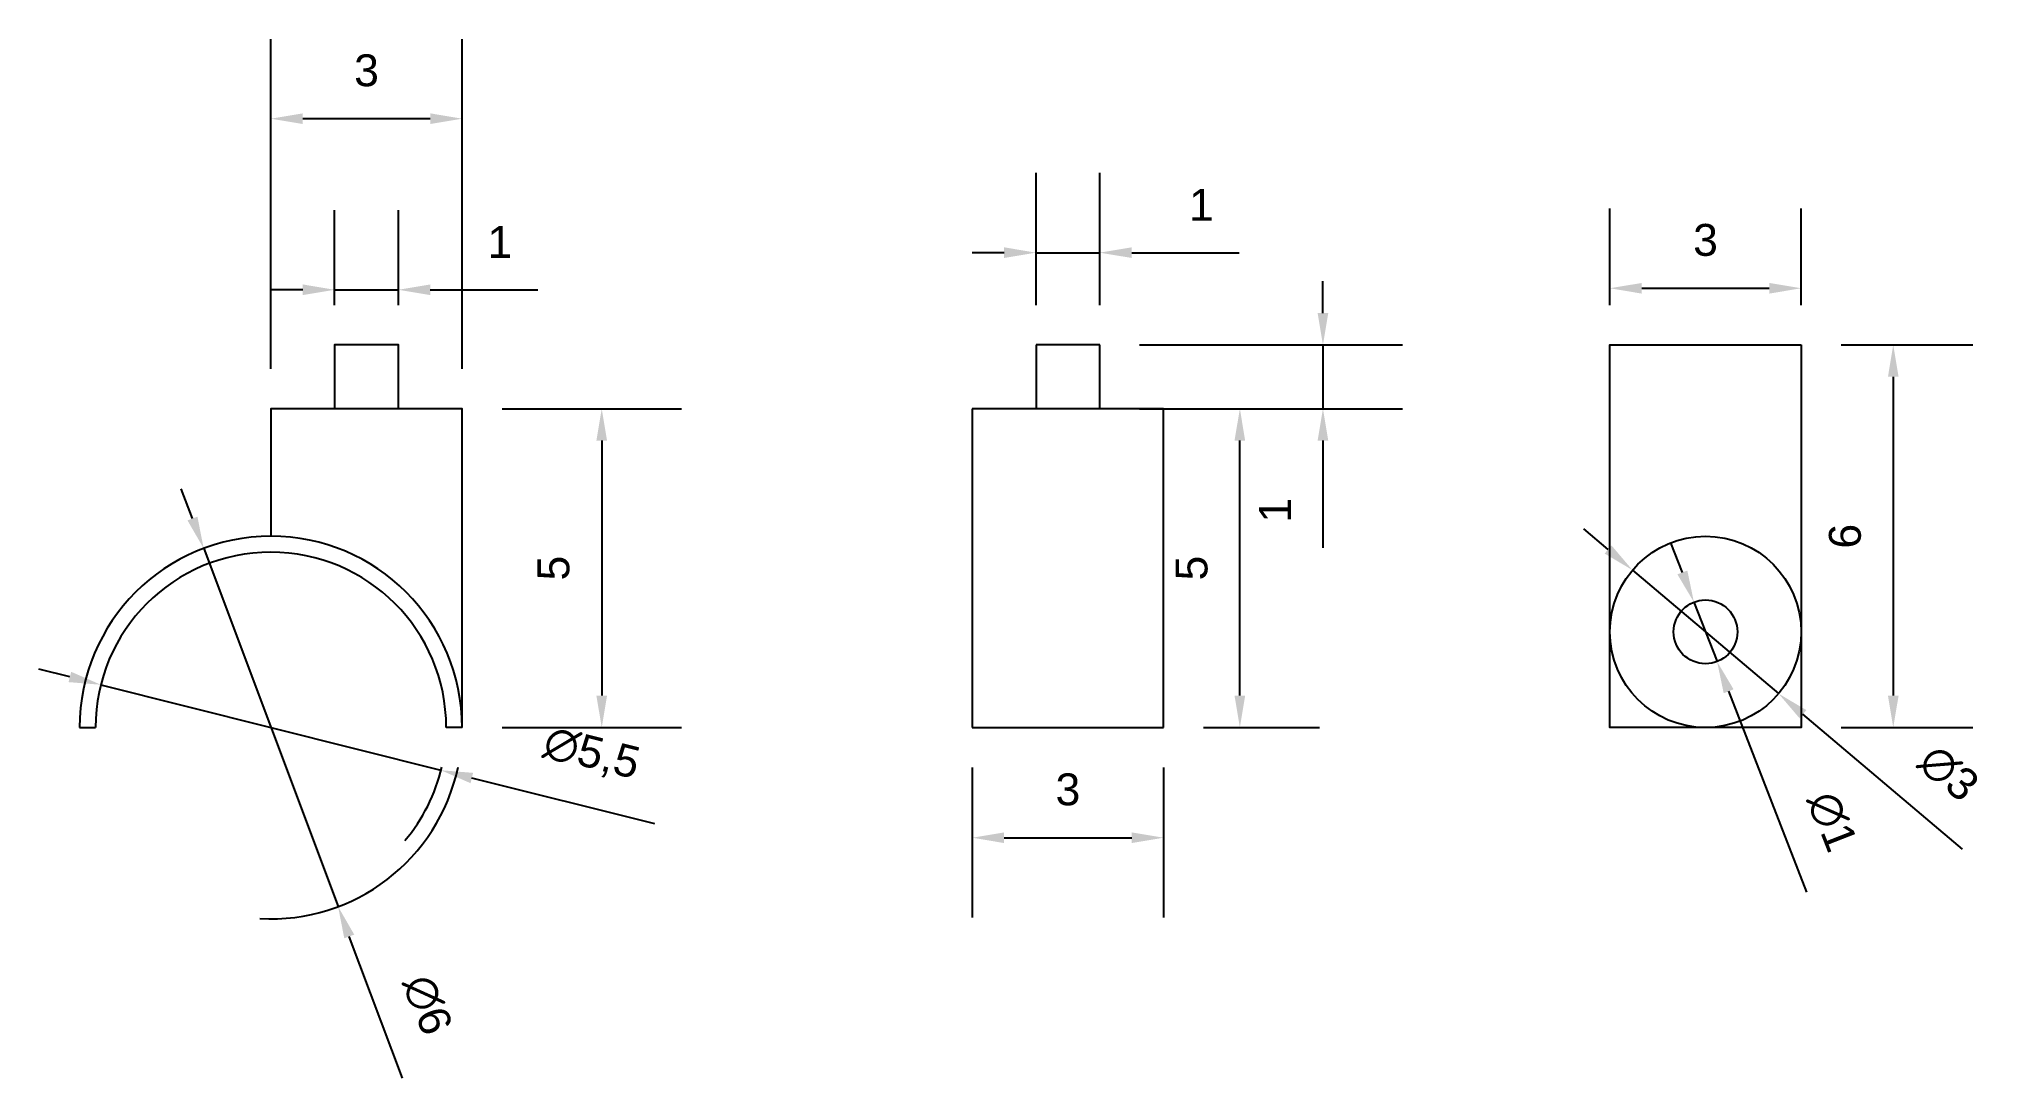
# Model space of a CAD drawing. Header units: millimetres. Extents: x 298.1 to 328.7, y 202.5 to 218.8.
import ezdxf

# ---------------------------------------------------------------- set-up
doc = ezdxf.new("R2010")
doc.units = ezdxf.units.MM
for name, color, linetype in [('cotari', 5, 'Continuous'), ('suport roti sectiune', 1, 'Continuous'), ('suport roti spate', 6, 'Continuous'), ('suport roti sus', 4, 'Continuous')]:
    doc.layers.add(name, color=color, linetype=linetype)
doc.styles.get("Standard").update_dxf_attribs({"font": 'arial.ttf'})
doc.dimstyles.new('ISO-25', dxfattribs={"dimtxt": 2.5, "dimasz": 2.5, "dimexe": 1.25, "dimexo": 0.625, "dimtad": 1, "dimtxsty": 'Standard', "dimcen": 2.5, "dimadec": 0, "dimazin": 0, "dimtfac": 1, "dimtmove": 0, "dimatfit": 3, "dimfxl": 1, "dimarcsym": 0})

# ---------------------------------------------------------------- blocks, each defined once
blk = doc.blocks.new('*D2')
at = {"layer": 'cotari', "color": 0, "lineweight": -2, "transparency": 16777216}
for p, q in [((305.358, 212.965), (308.172, 212.965)), ((306.922, 212.465), (306.922, 208.465)), ((305.358, 207.965), (308.172, 207.965))]:
    blk.add_line(p, q, dxfattribs=at)
at = {"layer": 'cotari', "color": 0, "transparency": 16777216}
for points in [[(306.838, 212.465), (307.005, 212.465), (306.922, 212.965)], [(306.838, 208.465), (307.005, 208.465), (306.922, 207.965)]]:
    blk.add_solid(points, dxfattribs=at)
at = {"layer": 'Defpoints', "color": 0, "transparency": 16777216}
for p in [(304.733, 212.965), (304.733, 207.965), (306.922, 207.965)]:
    blk.add_point(p, dxfattribs=at)
at = {"layer": 'cotari', "color": 0, "transparency": 16777216, "insert": (306.167, 210.465), "char_height": 0.5, "attachment_point": 5, "rotation": 90}
blk.add_mtext('5', dxfattribs=at)
blk = doc.blocks.new('*D3')
at = {"layer": 'cotari', "color": 0, "lineweight": -2, "transparency": 16777216}
for p, q in [((302.733, 214.59), (302.733, 216.08)), ((303.733, 214.59), (303.733, 216.08)), ((302.233, 214.83), (301.733, 214.83)), ((302.733, 214.83), (303.733, 214.83)), ((304.233, 214.83), (305.917, 214.83))]:
    blk.add_line(p, q, dxfattribs=at)
at = {"layer": 'cotari', "color": 0, "transparency": 16777216}
for points in [[(302.233, 214.914), (302.233, 214.747), (302.733, 214.83)], [(304.233, 214.914), (304.233, 214.747), (303.733, 214.83)]]:
    blk.add_solid(points, dxfattribs=at)
at = {"layer": 'Defpoints', "color": 0, "transparency": 16777216}
for p in [(303.733, 214.83), (302.733, 213.965), (303.733, 213.965)]:
    blk.add_point(p, dxfattribs=at)
at = {"layer": 'cotari', "color": 0, "transparency": 16777216, "insert": (305.325, 215.581), "char_height": 0.5, "attachment_point": 5}
blk.add_mtext('1', dxfattribs=at)
blk = doc.blocks.new('*D4')
at = {"layer": 'cotari', "color": 0, "lineweight": -2, "transparency": 16777216}
for p, q in [((301.733, 213.59), (301.733, 218.763)), ((304.733, 213.59), (304.733, 218.763)), ((304.233, 217.513), (302.233, 217.513))]:
    blk.add_line(p, q, dxfattribs=at)
at = {"layer": 'cotari', "color": 0, "transparency": 16777216}
for points in [[(302.233, 217.597), (302.233, 217.43), (301.733, 217.513)], [(304.233, 217.597), (304.233, 217.43), (304.733, 217.513)]]:
    blk.add_solid(points, dxfattribs=at)
at = {"layer": 'Defpoints', "color": 0, "transparency": 16777216}
for p in [(301.733, 217.513), (301.733, 212.965), (304.733, 212.965)]:
    blk.add_point(p, dxfattribs=at)
at = {"layer": 'cotari', "color": 0, "transparency": 16777216, "insert": (303.233, 218.269), "char_height": 0.5, "attachment_point": 5}
blk.add_mtext('3', dxfattribs=at)
blk = doc.blocks.new('*D5')
at = {"layer": 'cotari', "color": 0, "lineweight": -2, "transparency": 16777216}
for p, q in [((300.503, 211.242), (300.328, 211.71)), ((300.679, 210.774), (302.787, 205.157)), ((303.795, 202.468), (302.962, 204.689))]:
    blk.add_line(p, q, dxfattribs=at)
blk.add_arc((301.733, 207.965), 3, 266.6943, 348.0634, dxfattribs=at)
at = {"layer": 'cotari', "color": 0, "transparency": 16777216}
for points in [[(300.581, 211.272), (300.425, 211.213), (300.679, 210.774)], [(303.04, 204.718), (302.884, 204.659), (302.787, 205.157)]]:
    blk.add_solid(points, dxfattribs=at)
at = {"layer": 'Defpoints', "color": 0, "transparency": 16777216}
for p in [(300.679, 210.774), (302.787, 205.157)]:
    blk.add_point(p, dxfattribs=at)
at = {"layer": 'cotari', "color": 0, "transparency": 16777216, "insert": (304.187, 203.615), "char_height": 0.5, "attachment_point": 5, "rotation": 290.5675}
blk.add_mtext('∅6', dxfattribs=at)
blk = doc.blocks.new('*D6')
at = {"layer": 'cotari', "color": 0, "lineweight": -2, "transparency": 16777216}
for p, q in [((298.581, 208.758), (298.096, 208.88)), ((299.066, 208.636), (304.4, 207.295)), ((307.754, 206.452), (304.885, 207.173))]:
    blk.add_line(p, q, dxfattribs=at)
blk.add_arc((301.733, 207.965), 2.75, 319.847, 346.9782, dxfattribs=at)
at = {"layer": 'cotari', "color": 0, "transparency": 16777216}
for points in [[(298.601, 208.839), (298.56, 208.677), (299.066, 208.636)], [(304.905, 207.254), (304.864, 207.092), (304.4, 207.295)]]:
    blk.add_solid(points, dxfattribs=at)
at = {"layer": 'Defpoints', "color": 0, "transparency": 16777216}
for p in [(299.066, 208.636), (304.4, 207.295)]:
    blk.add_point(p, dxfattribs=at)
at = {"layer": 'cotari', "color": 0, "transparency": 16777216, "insert": (306.759, 207.536), "char_height": 0.5, "attachment_point": 5, "rotation": 345.8905}
blk.add_mtext('∅5,5', dxfattribs=at)
blk = doc.blocks.new('*D9')
at = {"layer": 'cotari', "color": 0, "lineweight": -2, "transparency": 16777216}
for p, q in [((312.733, 207.34), (312.733, 204.987)), ((315.733, 207.34), (315.733, 204.987)), ((313.233, 206.237), (315.233, 206.237))]:
    blk.add_line(p, q, dxfattribs=at)
at = {"layer": 'cotari', "color": 0, "transparency": 16777216}
for points in [[(313.233, 206.32), (313.233, 206.153), (312.733, 206.237)], [(315.233, 206.32), (315.233, 206.153), (315.733, 206.237)]]:
    blk.add_solid(points, dxfattribs=at)
at = {"layer": 'Defpoints', "color": 0, "transparency": 16777216}
for p in [(312.733, 207.965), (315.733, 207.965), (315.733, 206.237)]:
    blk.add_point(p, dxfattribs=at)
at = {"layer": 'cotari', "color": 0, "transparency": 16777216, "insert": (314.233, 206.992), "char_height": 0.5, "attachment_point": 5}
blk.add_mtext('3', dxfattribs=at)
blk = doc.blocks.new('*D10')
at = {"layer": 'cotari', "color": 0, "lineweight": -2, "transparency": 16777216}
for p, q in [((316.358, 212.965), (318.18, 212.965)), ((316.93, 208.465), (316.93, 212.465)), ((316.358, 207.965), (318.18, 207.965))]:
    blk.add_line(p, q, dxfattribs=at)
at = {"layer": 'cotari', "color": 0, "transparency": 16777216}
for points in [[(316.846, 212.465), (317.013, 212.465), (316.93, 212.965)], [(316.846, 208.465), (317.013, 208.465), (316.93, 207.965)]]:
    blk.add_solid(points, dxfattribs=at)
at = {"layer": 'Defpoints', "color": 0, "transparency": 16777216}
for p in [(315.733, 212.965), (316.93, 212.965), (315.733, 207.965)]:
    blk.add_point(p, dxfattribs=at)
at = {"layer": 'cotari', "color": 0, "transparency": 16777216, "insert": (316.175, 210.465), "char_height": 0.5, "attachment_point": 5, "rotation": 90}
blk.add_mtext('5', dxfattribs=at)
blk = doc.blocks.new('*D11')
at = {"layer": 'cotari', "color": 0, "lineweight": -2, "transparency": 16777216}
for p, q in [((313.733, 214.59), (313.733, 216.662)), ((314.733, 214.59), (314.733, 216.662)), ((313.233, 215.412), (312.733, 215.412)), ((313.733, 215.412), (314.733, 215.412)), ((315.233, 215.412), (316.917, 215.412))]:
    blk.add_line(p, q, dxfattribs=at)
at = {"layer": 'cotari', "color": 0, "transparency": 16777216}
for points in [[(313.233, 215.496), (313.233, 215.329), (313.733, 215.412)], [(315.233, 215.496), (315.233, 215.329), (314.733, 215.412)]]:
    blk.add_solid(points, dxfattribs=at)
at = {"layer": 'Defpoints', "color": 0, "transparency": 16777216}
for p in [(314.733, 215.412), (313.733, 213.965), (314.733, 213.965)]:
    blk.add_point(p, dxfattribs=at)
at = {"layer": 'cotari', "color": 0, "transparency": 16777216, "insert": (316.325, 216.163), "char_height": 0.5, "attachment_point": 5}
blk.add_mtext('1', dxfattribs=at)
blk = doc.blocks.new('*D12')
at = {"layer": 'cotari', "color": 0, "lineweight": -2, "transparency": 16777216}
for p, q in [((318.233, 214.465), (318.233, 214.965)), ((315.358, 213.965), (319.483, 213.965)), ((318.233, 213.965), (318.233, 212.965)), ((315.358, 212.965), (319.483, 212.965)), ((318.233, 212.465), (318.233, 210.781))]:
    blk.add_line(p, q, dxfattribs=at)
at = {"layer": 'cotari', "color": 0, "transparency": 16777216}
for points in [[(318.149, 214.465), (318.316, 214.465), (318.233, 213.965)], [(318.149, 212.465), (318.316, 212.465), (318.233, 212.965)]]:
    blk.add_solid(points, dxfattribs=at)
at = {"layer": 'Defpoints', "color": 0, "transparency": 16777216}
for p in [(314.733, 213.965), (314.733, 212.965), (318.233, 212.965)]:
    blk.add_point(p, dxfattribs=at)
at = {"layer": 'cotari', "color": 0, "transparency": 16777216, "insert": (317.482, 211.373), "char_height": 0.5, "attachment_point": 5, "rotation": 90}
blk.add_mtext('1', dxfattribs=at)
blk = doc.blocks.new('*D13')
at = {"layer": 'cotari', "color": 0, "lineweight": -2, "transparency": 16777216}
for p, q in [((322.733, 214.59), (322.733, 216.104)), ((325.733, 214.59), (325.733, 216.104)), ((323.233, 214.854), (325.233, 214.854))]:
    blk.add_line(p, q, dxfattribs=at)
at = {"layer": 'cotari', "color": 0, "transparency": 16777216}
for points in [[(323.233, 214.937), (323.233, 214.77), (322.733, 214.854)], [(325.233, 214.937), (325.233, 214.77), (325.733, 214.854)]]:
    blk.add_solid(points, dxfattribs=at)
at = {"layer": 'Defpoints', "color": 0, "transparency": 16777216}
for p in [(325.733, 214.854), (322.733, 213.965), (325.733, 213.965)]:
    blk.add_point(p, dxfattribs=at)
at = {"layer": 'cotari', "color": 0, "transparency": 16777216, "insert": (324.233, 215.609), "char_height": 0.5, "attachment_point": 5}
blk.add_mtext('3', dxfattribs=at)
blk = doc.blocks.new('*D14')
at = {"layer": 'cotari', "color": 0, "lineweight": -2, "transparency": 16777216}
for p, q in [((326.358, 213.965), (328.427, 213.965)), ((327.177, 213.465), (327.177, 208.465)), ((326.358, 207.965), (328.427, 207.965))]:
    blk.add_line(p, q, dxfattribs=at)
at = {"layer": 'cotari', "color": 0, "transparency": 16777216}
for points in [[(327.094, 213.465), (327.261, 213.465), (327.177, 213.965)], [(327.094, 208.465), (327.261, 208.465), (327.177, 207.965)]]:
    blk.add_solid(points, dxfattribs=at)
at = {"layer": 'Defpoints', "color": 0, "transparency": 16777216}
for p in [(325.733, 213.965), (325.733, 207.965), (327.177, 207.965)]:
    blk.add_point(p, dxfattribs=at)
at = {"layer": 'cotari', "color": 0, "transparency": 16777216, "insert": (326.422, 210.965), "char_height": 0.5, "attachment_point": 5, "rotation": 90}
blk.add_mtext('6', dxfattribs=at)
blk = doc.blocks.new('*D15')
at = {"layer": 'cotari', "color": 0, "lineweight": -2, "transparency": 16777216}
for p, q in [((322.705, 210.756), (322.323, 211.079)), ((323.087, 210.434), (325.378, 208.497)), ((328.265, 206.058), (325.76, 208.175))]:
    blk.add_line(p, q, dxfattribs=at)
at = {"layer": 'cotari', "color": 0, "transparency": 16777216}
for points in [[(322.759, 210.82), (322.651, 210.693), (323.087, 210.434)], [(325.814, 208.238), (325.707, 208.111), (325.378, 208.497)]]:
    blk.add_solid(points, dxfattribs=at)
at = {"layer": 'Defpoints', "color": 0, "transparency": 16777216}
for p in [(323.087, 210.434), (325.378, 208.497)]:
    blk.add_point(p, dxfattribs=at)
at = {"layer": 'cotari', "color": 0, "transparency": 16777216, "insert": (328.047, 207.25), "char_height": 0.5, "attachment_point": 5, "rotation": 319.8015}
blk.add_mtext('∅3', dxfattribs=at)
blk = doc.blocks.new('*D16')
at = {"layer": 'cotari', "color": 0, "lineweight": -2, "transparency": 16777216}
for p, q in [((323.87, 210.397), (323.688, 210.863)), ((324.051, 209.931), (324.414, 209)), ((325.823, 205.383), (324.596, 208.534))]:
    blk.add_line(p, q, dxfattribs=at)
at = {"layer": 'cotari', "color": 0, "transparency": 16777216}
for points in [[(323.948, 210.427), (323.792, 210.367), (324.051, 209.931)], [(324.673, 208.564), (324.518, 208.503), (324.414, 209)]]:
    blk.add_solid(points, dxfattribs=at)
at = {"layer": 'Defpoints', "color": 0, "transparency": 16777216}
for p in [(324.051, 209.931), (324.414, 209)]:
    blk.add_point(p, dxfattribs=at)
at = {"layer": 'cotari', "color": 0, "transparency": 16777216, "insert": (326.217, 206.489), "char_height": 0.5, "attachment_point": 5, "rotation": 291.2783}
blk.add_mtext('∅1', dxfattribs=at)

msp = doc.modelspace()

# ---------------------------------------------------------------- linework, layer by layer
at = {"layer": 'suport roti sectiune'}
for p, q in [((298.733, 207.965), (298.983, 207.965)), ((304.733, 207.965), (304.483, 207.965))]:
    msp.add_line(p, q, dxfattribs=at)
for points in [[(303.733, 212.965), (303.733, 213.965), (302.733, 213.965), (302.733, 212.965)], [(304.733, 207.965), (304.733, 212.965), (301.733, 212.965), (301.733, 210.965)]]:
    msp.add_lwpolyline(points, dxfattribs=at)
for radius in [3, 2.75]:
    msp.add_arc((301.733, 207.965), radius, 0, 180, dxfattribs=at)
at = {"layer": 'suport roti spate'}
for p, q in [((314.733, 213.965), (313.733, 213.965)), ((313.733, 213.965), (313.733, 212.965)), ((314.733, 212.965), (314.733, 213.965)), ((315.733, 212.965), (312.733, 212.965)), ((312.733, 212.965), (312.733, 207.965)), ((315.733, 207.965), (315.733, 212.965)), ((312.733, 207.965), (315.733, 207.965))]:
    msp.add_line(p, q, dxfattribs=at)
at = {"layer": 'suport roti sus'}
msp.add_lwpolyline([(325.733, 213.965), (325.733, 207.965), (322.733, 207.965), (322.733, 213.965)], close=True, dxfattribs=at)
for radius in [1.5, 0.5]:
    msp.add_circle((324.233, 209.465), radius, dxfattribs=at)

# ---------------------------------------------------------------- dimensions: what is measured, and where the dimension line sits
at = {"layer": 'cotari'}
for base, p1, p2, picture, middle in [((301.733, 217.513), (304.733, 212.965), (301.733, 212.965), '*D4', (303.233, 218.269)), ((314.733, 215.412), (313.733, 213.965), (314.733, 213.965), '*D11', (316.325, 216.163)), ((303.733, 214.83), (302.733, 213.965), (303.733, 213.965), '*D3', (305.325, 215.581)), ((325.733, 214.854), (322.733, 213.965), (325.733, 213.965), '*D13', (324.233, 215.609)), ((315.733, 206.237), (312.733, 207.965), (315.733, 207.965), '*D9', (314.233, 206.992))]:
    dim = msp.add_linear_dim(base=base, p1=p1, p2=p2, dimstyle='ISO-25', override={"dimtxt": 0.5, "dimasz": 0.5, "dimgap": 0.5}, dxfattribs=at)
    dim.commit()
    dim.dimension.update_dxf_attribs({"geometry": picture, "text_midpoint": middle})
for base, p1, p2, picture, middle in [((318.233, 212.965), (314.733, 213.965), (314.733, 212.965), '*D12', (317.482, 211.373)), ((327.177, 207.965), (325.733, 213.965), (325.733, 207.965), '*D14', (326.422, 210.965)), ((306.922, 207.965), (304.733, 212.965), (304.733, 207.965), '*D2', (306.167, 210.465)), ((316.93, 212.965), (315.733, 207.965), (315.733, 212.965), '*D10', (316.175, 210.465))]:
    dim = msp.add_linear_dim(base=base, p1=p1, p2=p2, angle=90, dimstyle='ISO-25', override={"dimtxt": 0.5, "dimasz": 0.5, "dimgap": 0.5}, dxfattribs=at)
    dim.commit()
    dim.dimension.update_dxf_attribs({"geometry": picture, "text_midpoint": middle})
for p1, p2, picture, middle in [((300.679, 210.774), (302.787, 205.157), '*D5', (304.187, 203.615)), ((299.066, 208.636), (304.4, 207.295), '*D6', (306.759, 207.536))]:
    dim = msp.add_diameter_dim_2p(p1=p1, p2=p2, dimstyle='ISO-25', override={"dimtxt": 0.5, "dimasz": 0.5, "dimgap": 0.5}, dxfattribs=at)
    dim.commit()
    dim.dimension.update_dxf_attribs({"geometry": picture, "text_midpoint": middle})
for p1, p2, picture, middle in [((323.087, 210.434), (325.378, 208.497), '*D15', (327.55, 206.662)), ((324.051, 209.931), (324.414, 209), '*D16', (325.501, 206.21))]:
    dim = msp.add_diameter_dim_2p(p1=p1, p2=p2, dimstyle='ISO-25', override={"dimtxt": 0.5, "dimasz": 0.5, "dimgap": 0.5}, dxfattribs=at)
    dim.commit()
    dim.dimension.update_dxf_attribs({"geometry": picture, "text_midpoint": middle, "dimtype": 163})

doc.saveas('drawing.dxf')
